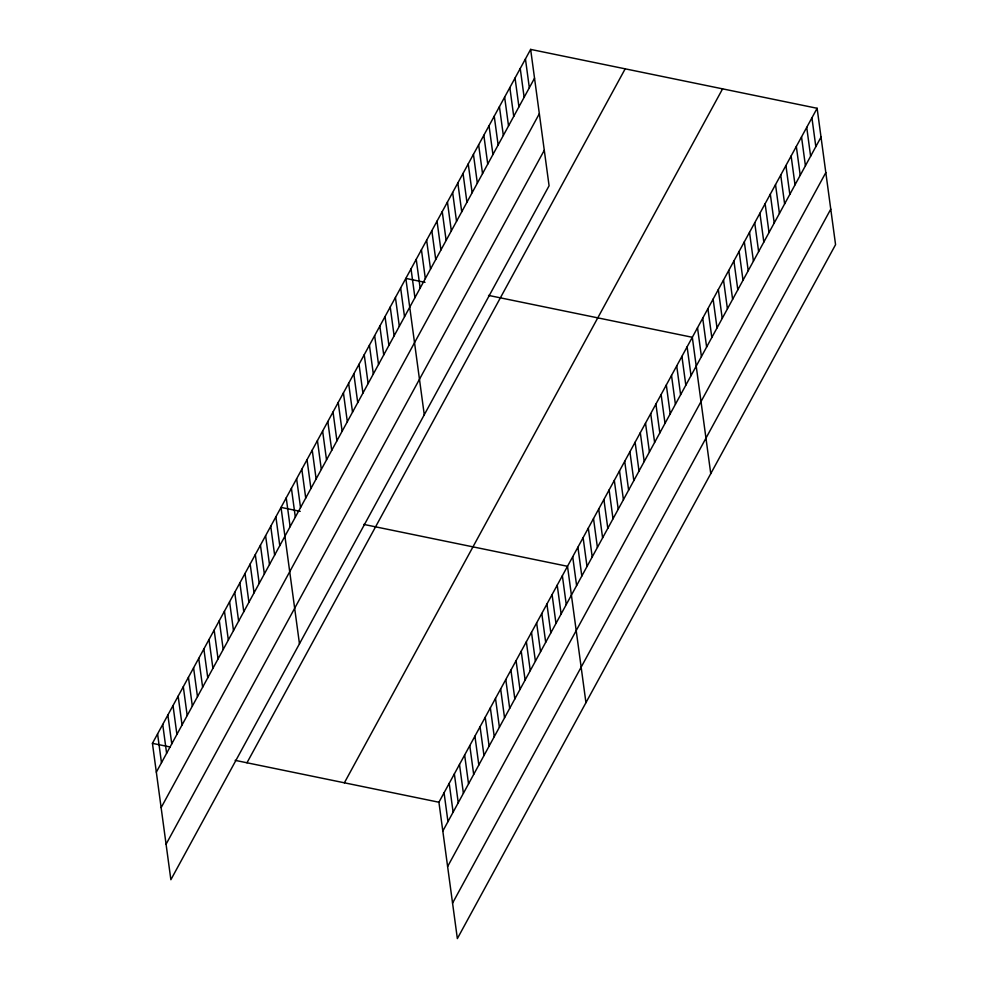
<?xml version="1.0" encoding="UTF-8"?>
<svg xmlns="http://www.w3.org/2000/svg" width="988" height="988" viewBox="0 0 988 988"><rect width="100%" height="100%" fill="white"/><g stroke="black" fill="none" stroke-linecap="round" stroke-linejoin="round"><path stroke-width="1.48" d="M530.642 49.4L549.081 185.769L170.875 879.715L152.436 743.346L530.642 49.4L817.125 108.285L835.564 244.654L457.358 938.6L438.919 802.231L817.125 108.285M156.339 772.159L534.533 78.213M161.13 807.653L539.337 113.706M166.07 844.221L544.277 150.275M246.975 762.785L625.182 68.839M344.38 782.805L722.586 88.858M442.822 831.056L821.028 137.11M447.613 866.55L825.82 172.591M452.566 903.106L830.76 209.16M425.038 282.346L405.833 278.406L424.272 414.762M488.554 295.412L692.316 337.291L710.755 473.66M300.228 511.352L281.024 507.4L299.463 643.768M363.745 524.406L567.507 566.297L585.946 702.653M152.436 743.346L170.158 746.99M235.156 760.352L438.919 802.231M811.926 117.831L815.829 146.644M806.727 127.378L810.617 156.19M801.527 136.912L805.418 165.737M796.328 146.459L800.218 175.271M791.129 155.993L795.019 184.818M785.929 165.539L789.82 194.352M780.73 175.086L784.62 203.899M775.518 184.62L779.421 213.445M770.319 194.167L774.221 222.979M765.12 203.713L769.022 232.526M759.92 213.247L763.823 242.072M754.721 222.794L758.623 251.607M749.522 232.328L753.424 261.153M744.322 241.875L748.212 270.687M739.123 251.421L743.013 280.234M733.923 260.956L737.814 289.78M728.724 270.502L732.614 299.315M723.525 280.036L727.415 308.861M718.325 289.583L722.216 318.395M713.126 299.129L717.016 327.942M707.914 308.664L711.817 337.488M702.715 318.21L706.618 347.023M697.516 327.744L701.418 356.569M687.117 346.837L691.02 375.65M681.918 356.372L685.82 385.197M676.718 365.918L680.609 394.731M671.519 375.465L675.409 404.277M666.32 384.999L670.21 413.824M661.12 394.545L665.01 423.358M655.921 404.08L659.811 432.905M650.721 413.626L654.612 442.439M645.522 423.173L649.412 451.985M640.31 432.707L644.213 461.532M635.111 442.254L639.014 471.066M629.912 451.788L633.814 480.613M624.712 461.334L628.615 490.147M619.513 470.881L623.416 499.693M614.314 480.415L618.216 509.24M609.114 489.962L613.005 518.774M603.915 499.508L607.805 528.321M598.716 509.042L602.606 537.867M593.516 518.589L597.407 547.401M525.443 58.947L529.333 87.759M588.317 528.123L592.207 556.948M520.244 68.481L524.134 97.306M583.118 537.67L587.008 566.482M515.044 78.027L518.935 106.84M577.918 547.216L581.809 576.029M509.845 87.562L513.735 116.386M572.707 556.75L576.609 585.575M504.633 97.108L508.536 125.921M499.434 106.655L503.337 135.467M562.37 575.732L566.26 604.545M494.235 116.189L498.137 145.014M557.22 585.168L561.122 613.993M489.035 125.735L492.938 154.548M552.082 594.603L555.972 623.428M483.836 135.282L487.739 164.094M546.932 604.051L550.835 632.863M478.637 144.816L482.539 173.641M541.795 613.486L545.685 642.299M473.437 154.363L477.34 183.175M536.645 622.922L540.547 651.734M468.238 163.897L472.128 192.722M531.507 632.357L535.397 661.182M463.039 173.443L466.929 202.256M526.357 641.792L530.26 670.617M521.219 651.228L525.11 680.053M457.839 182.99L461.729 211.803M516.082 660.676L519.972 689.488M452.64 192.524L456.53 221.349M510.932 670.111L514.834 698.924M447.441 202.071L451.331 230.883M505.794 679.546L509.685 708.359M442.241 211.605L446.131 240.43M500.644 688.982L504.547 717.807M437.029 221.151L440.932 249.964M495.507 698.417L499.397 727.242M431.83 230.698L435.733 259.511M490.357 707.865L494.259 736.678M426.631 240.232L430.533 269.057M485.219 717.3L489.109 746.113M421.431 249.779L425.334 278.591M480.069 726.736L483.972 755.548M416.232 259.313L420.135 288.138M474.932 736.171L478.822 764.996M411.033 268.86L414.935 297.684M469.782 745.607L473.684 774.431M464.644 755.054L468.534 783.867M400.634 287.94L404.524 316.765M459.494 764.49L463.397 793.302M395.435 297.487L399.325 326.299M454.356 773.925L458.247 802.738M390.235 307.033L394.126 335.846M449.207 783.361L453.109 812.173M385.036 316.568L388.926 345.392M444.069 792.796L447.959 821.621M379.837 326.114L383.727 354.927M374.637 335.648L378.528 364.473M369.426 345.195L373.328 374.007M364.226 354.741L368.129 383.554M359.027 364.276L362.929 393.101M353.828 373.822L357.73 402.635M348.628 383.356L352.531 412.181M343.429 392.903L347.331 421.715M338.229 402.449L342.12 431.262M333.03 411.984L336.92 440.809M327.831 421.53L331.721 450.343M322.631 431.077L326.522 459.889M317.432 440.611L321.322 469.436M312.233 450.158L316.123 478.97M307.033 459.692L310.924 488.517M301.822 469.238L305.724 498.051M296.622 478.785L300.525 507.597M291.423 488.319L295.326 517.144M286.224 497.866L290.126 526.678M275.887 516.848L279.777 545.66M270.737 526.283L274.639 555.095M265.599 535.718L269.489 564.531M260.449 545.154L264.352 573.979M255.312 554.589L259.202 583.414M250.162 564.037L254.064 592.849M245.024 573.472L248.914 602.285M239.874 582.908L243.777 611.72M234.736 592.343L238.627 621.168M229.587 601.778L233.489 630.603M224.449 611.214L228.339 640.039M219.299 620.662L223.202 649.474M214.161 630.097L218.052 658.91M209.011 639.532L212.914 668.345M203.874 648.968L207.764 677.793M198.724 658.403L202.626 687.228M193.586 667.851L197.477 696.664M188.436 677.286L192.339 706.099M183.299 686.722L187.189 715.534M178.149 696.157L182.051 724.982M173.011 705.593L176.901 734.417M167.861 715.04L171.764 743.853M162.724 724.476L166.614 753.288M157.586 733.911L161.476 762.724"/></g></svg>
